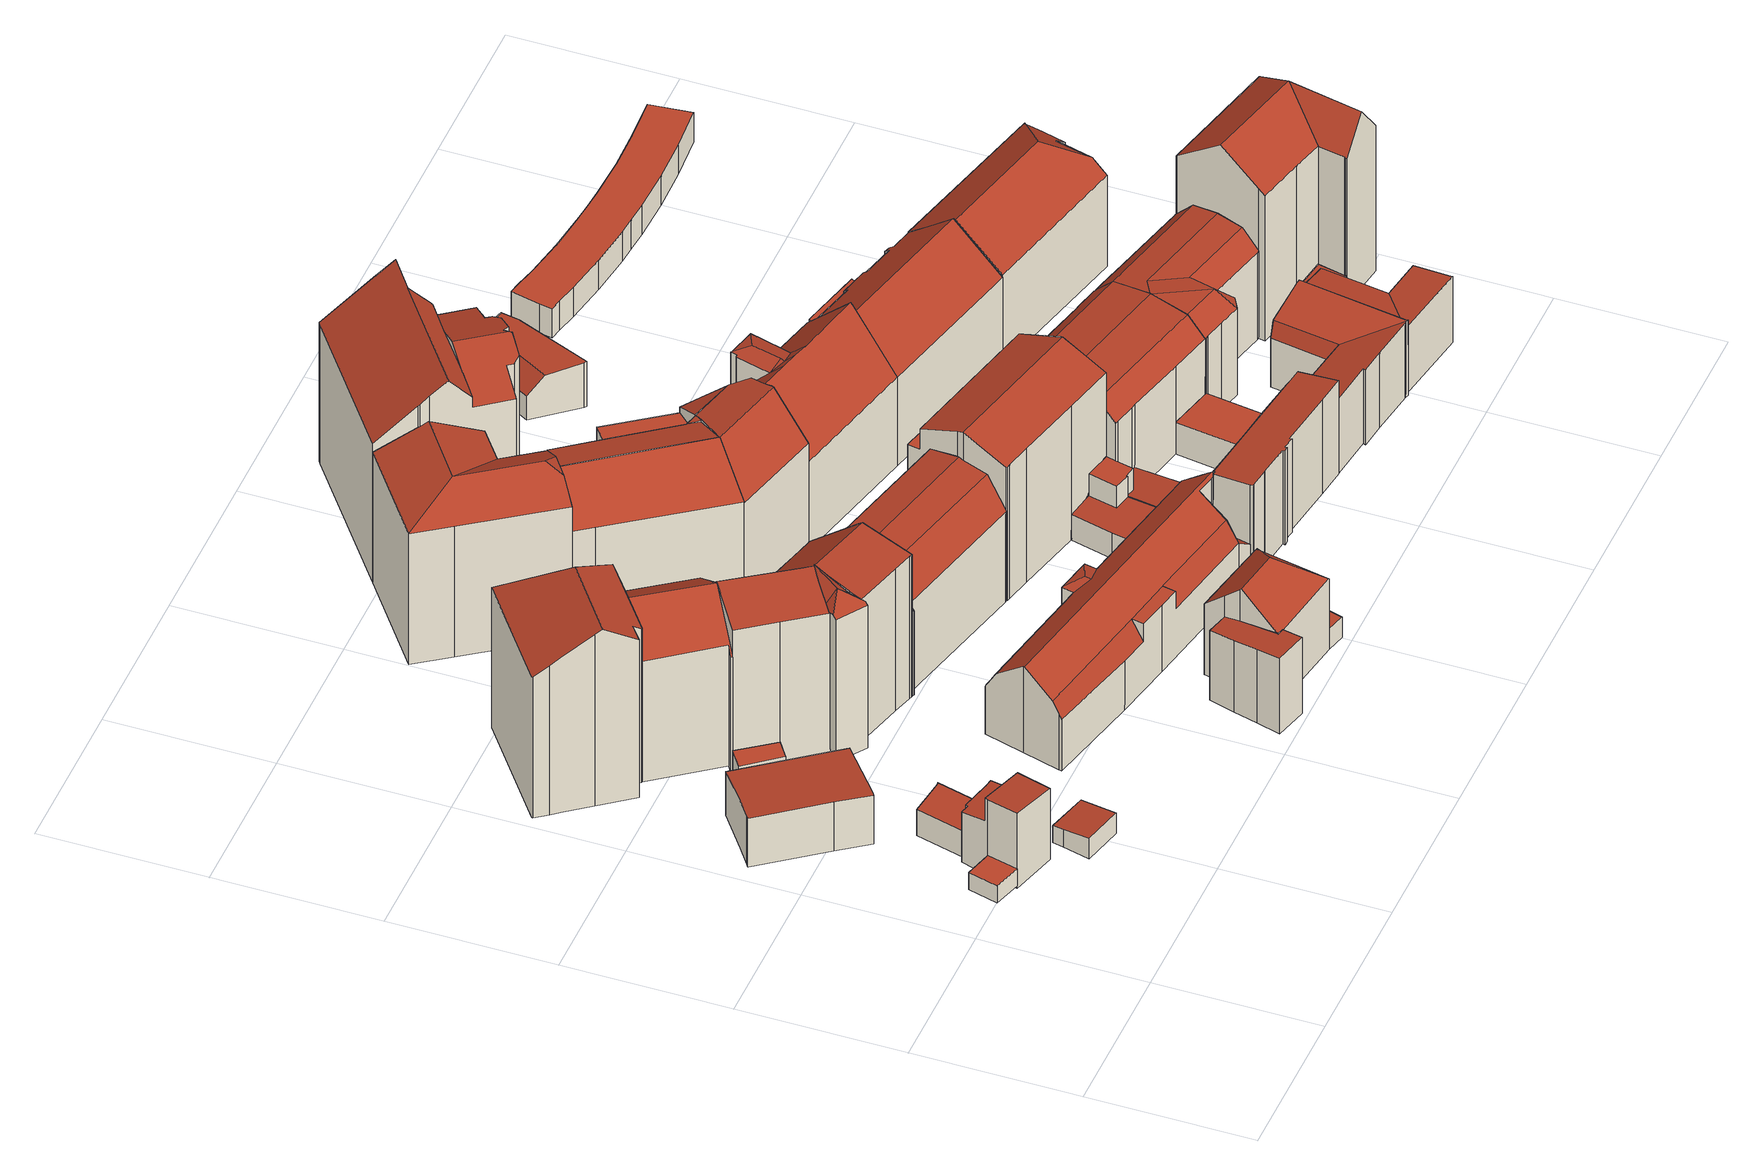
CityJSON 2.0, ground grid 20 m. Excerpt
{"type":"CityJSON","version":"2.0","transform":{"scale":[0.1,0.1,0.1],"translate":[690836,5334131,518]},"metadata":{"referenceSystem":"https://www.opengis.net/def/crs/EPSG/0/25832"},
"CityObjects":{
"building1":{"type":"Building","attributes":{"Gemeindeschluessel":"09162000","HoeheDach":"523.207","HoeheGrund":"520.809","Methode":"1000","NiedrigsteTraufeDesGebaeudes":"523.207","Geometrietyp2DReferenz":"3000","function":"31001_9998","roofType":"1000","measuredHeight":2.4,"storeysAboveGround":1},"geometry":[{"type":"MultiSurface","lod":"2","boundaries":[[[0,1,2,3]],[[4,3,2,5]],[[4,5,6,7]],[[5,2,1,6]],[[6,1,0,7]],[[7,0,3,4]]],"semantics":{"surfaces":[{"type":"RoofSurface"},{"type":"WallSurface"},{"type":"GroundSurface"}],"values":[0,1,2,1,1,1]}}]},
"building2":{"type":"Building","attributes":{"Gemeindeschluessel":"09162000","HoeheDach":"530.966","HoeheGrund":"520.428","Methode":"2000","NiedrigsteTraufeDesGebaeudes":"527.464","Geometrietyp2DReferenz":"3000","function":"31001_9998","roofType":"1000","measuredHeight":10.54,"storeysAboveGround":2},"geometry":[{"type":"MultiSurface","lod":"2","boundaries":[[[8,9,10,11]],[[12,13,14,15,16,17]],[[18,19,20,21]],[[22,23,24,25]],[[17,16,9,8]],[[26,27,23,22]],[[16,15,28,10,9]],[[14,13,20,19,24,23,27,29]],[[21,20,13,12]],[[25,24,19,18]],[[11,10,28,29,27,26]],[[11,26,22,25,18,21,12,17,8]],[[29,28,15,14]]],"semantics":{"surfaces":[{"type":"WallSurface"},{"type":"RoofSurface"},{"type":"GroundSurface"}],"values":[0,0,0,0,0,0,1,1,0,0,0,2,0]}}]},
"building3":{"type":"Building","attributes":{"Gemeindeschluessel":"09162000","HoeheDach":"527.055","HoeheGrund":"520.220","Methode":"1000","NiedrigsteTraufeDesGebaeudes":"526.260","Geometrietyp2DReferenz":"3000","function":"31001_1000","roofType":"1000","measuredHeight":6.83,"storeysAboveGround":1},"geometry":[{"type":"MultiSurface","lod":"2","boundaries":[[[30,31,32,33,34,35]],[[36,37,38,31,30,35,39,40,41,42,43]],[[37,44,45,38]],[[46,47,43,42,41,48]],[[38,45,32,31]],[[33,32,45,44,49,47,46,48,50,51,34]],[[35,34,51,39]],[[37,36,43,47,49,44]],[[51,50,48,41,40,39]]],"semantics":{"surfaces":[{"type":"WallSurface"},{"type":"GroundSurface"},{"type":"RoofSurface"}],"values":[0,1,0,0,0,2,0,0,0]}}]},
"building4":{"type":"Building","attributes":{"Gemeindeschluessel":"09162000","HoeheDach":"524.775","HoeheGrund":"519.960","Methode":"1000","NiedrigsteTraufeDesGebaeudes":"523.710","Geometrietyp2DReferenz":"3000","function":"31001_2000","roofType":"2100","measuredHeight":4.82},"geometry":[{"type":"MultiSurface","lod":"2","boundaries":[[[52,53,54,55,56]],[[54,57,58,55]],[[52,59,60,53]],[[56,61,59,52]],[[53,60,57,54]],[[55,58,61,56]],[[61,58,57,60,59]]],"semantics":{"surfaces":[{"type":"GroundSurface"},{"type":"WallSurface"},{"type":"RoofSurface"}],"values":[0,1,1,1,1,1,2]}}]},
"building5":{"type":"Building","attributes":{"Gemeindeschluessel":"09162000","HoeheDach":"523.402","HoeheGrund":"520.490","Methode":"1000","NiedrigsteTraufeDesGebaeudes":"522.878","Geometrietyp2DReferenz":"3000","function":"31001_9998","roofType":"1000","measuredHeight":2.91},"geometry":[{"type":"MultiSurface","lod":"2","boundaries":[[[62,63,64,65]],[[66,62,65,67,68]],[[68,69,70,66]],[[67,71,69,68]],[[66,70,63,62]],[[69,71,64,63,70]],[[65,64,71,67]]],"semantics":{"surfaces":[{"type":"WallSurface"},{"type":"GroundSurface"},{"type":"RoofSurface"}],"values":[0,1,0,0,0,2,0]}}]},
"building6":{"type":"Building","attributes":{"Gemeindeschluessel":"09162000","HoeheDach":"522.680","HoeheGrund":"519.810","Methode":"2000","NiedrigsteTraufeDesGebaeudes":"522.680","Geometrietyp2DReferenz":"3000","function":"31001_2000","roofType":"1000","measuredHeight":2.87},"geometry":[{"type":"MultiSurface","lod":"2","boundaries":[[[72,73,74,75]],[[76,77,78,79]],[[79,72,75,80,81,82,76]],[[83,77,76,82,81,84]],[[79,78,73,72]],[[73,78,77,83,84,85,74]],[[74,85,84,81,80,75]]],"semantics":{"surfaces":[{"type":"WallSurface"},{"type":"GroundSurface"},{"type":"RoofSurface"}],"values":[0,0,1,0,0,2,0]}}]},
"building7":{"type":"Building","attributes":{"Gemeindeschluessel":"09162000","HoeheDach":"544.320","HoeheGrund":"519.640","Methode":"2000","NiedrigsteTraufeDesGebaeudes":"539.391","Geometrietyp2DReferenz":"3000","function":"31001_1000","roofType":"3200","measuredHeight":24.68,"storeysAboveGround":4},"geometry":[{"type":"MultiSurface","lod":"2","boundaries":[[[86,87,88,89,90,91]],[[92,93,94,95,96,97]],[[98,99,100,101,102,103]],[[92,97,104,105]],[[94,106,107,108,109,95]],[[107,106,94,93,92,105,110,111,112,99,98,103,91,90,89,113]],[[103,102,86,91]],[[112,111,114,115,100,99]],[[105,104,116,110]],[[117,109,108,118,88]],[[102,101,100,115,117,88,87,86]],[[118,113,89,88]],[[110,116,114,111]],[[114,116,104,97,96,95,109,117,115]],[[113,118,108,107]]],"semantics":{"surfaces":[{"type":"WallSurface"},{"type":"GroundSurface"},{"type":"RoofSurface"}],"values":[0,0,0,0,0,1,0,0,0,2,2,0,0,2,0]}}]},
"building8":{"type":"Building","attributes":{"Gemeindeschluessel":"09162000","HoeheDach":"540.793","HoeheGrund":"519.588","Methode":"1000","NiedrigsteTraufeDesGebaeudes":"535.877","Geometrietyp2DReferenz":"3000","function":"31001_1000","roofType":"3100","measuredHeight":21.2,"storeysAboveGround":4},"geometry":[{"type":"MultiSurface","lod":"2","boundaries":[[[119,120,121,122,123,92,124,93,94,107,125,126]],[[127,128,129,130,94,93,124,92]],[[131,132,133,134,128,127]],[[126,135,136,119]],[[122,132,131,123]],[[137,135,126,125,107,138]],[[94,130,138,107]],[[123,131,127,92]],[[121,120,119,136,134,133]],[[134,136,135,137,138,130,129,128]],[[121,133,132,122]]],"semantics":{"surfaces":[{"type":"GroundSurface"},{"type":"WallSurface"},{"type":"RoofSurface"}],"values":[0,1,2,1,1,1,1,1,1,2,1]}}]},
"building9":{"type":"Building","attributes":{"Gemeindeschluessel":"09162000","HoeheDach":"541.000","HoeheGrund":"519.582","Methode":"2000","NiedrigsteTraufeDesGebaeudes":"534.570","Geometrietyp2DReferenz":"3000","function":"31001_1000","roofType":"3100","measuredHeight":21.42,"storeysAboveGround":4},"geometry":[{"type":"MultiSurface","lod":"2","boundaries":[[[139,140,141,142]],[[143,142,144,145]],[[146,147,148,149,150,151]],[[119,136,152,126]],[[153,154,155,156,157]],[[148,158,152,136,149]],[[145,159,146,160,161]],[[144,162,163]],[[164,165,166,167]],[[168,143,145,161,169]],[[144,163,170,145]],[[171,172,173,174]],[[147,170,148]],[[126,152,158,175]],[[174,173,141,140]],[[176,158,148,156,155,166,165]],[[177,168,169,178]],[[153,157,172,171]],[[141,173,172,157,156,148,163,162,142]],[[179,178,169,161,160]],[[149,136,119,121,150]],[[155,154,167,166]],[[142,162,144]],[[180,176,165,164]],[[146,159,147]],[[177,139,142,143,168]],[[181,179,160,146,151]],[[145,170,147,159]],[[176,180,175,158]],[[148,170,163]],[[154,153,171,174,140,139,177,178,179,181,121,119,126,175,180,164,167]],[[150,121,181,151]]],"semantics":{"surfaces":[{"type":"WallSurface"},{"type":"RoofSurface"},{"type":"GroundSurface"}],"values":[0,1,1,0,0,1,1,0,0,1,1,0,0,0,0,1,0,0,1,0,0,0,0,0,0,0,0,1,0,0,2,0]}}]},
"building10":{"type":"Building","attributes":{"Gemeindeschluessel":"09162000","HoeheDach":"529.625","HoeheGrund":"518.900","Methode":"1000","NiedrigsteTraufeDesGebaeudes":"528.688","Geometrietyp2DReferenz":"3000","function":"31001_1000","roofType":"1000","measuredHeight":10.72,"storeysAboveGround":3},"geometry":[{"type":"MultiSurface","lod":"2","boundaries":[[[182,183,184,185,186,187]],[[188,189,183,182,187,190,191,192,193,194,195]],[[184,183,189,196]],[[197,192,191,198]],[[199,193,192,197]],[[200,195,194,201]],[[198,191,190,202]],[[201,194,193,199]],[[202,190,187,186]],[[203,196,189,188,195,200]],[[202,186,185,184,196,203,200,201,199,197,198]]],"semantics":{"surfaces":[{"type":"WallSurface"},{"type":"RoofSurface"},{"type":"GroundSurface"}],"values":[0,1,0,0,0,0,0,0,0,0,2]}}]},
"building11":{"type":"Building","attributes":{"Gemeindeschluessel":"09162000","HoeheDach":"531.800","HoeheGrund":"519.621","Methode":"2000","NiedrigsteTraufeDesGebaeudes":"526.284","Geometrietyp2DReferenz":"3000","function":"31001_1000","roofType":"3100","measuredHeight":12.18,"storeysAboveGround":3},"geometry":[{"type":"MultiSurface","lod":"2","boundaries":[[[204,205,206]],[[207,208,209]],[[210,211,212]],[[213,214,215,216]],[[217,218,219,215,214,220]],[[221,222,223,224]],[[225,226,227,228,229]],[[230,221,224,226,225,231,232,233,234,235,213,216,236,237,238]],[[237,239,240,238]],[[236,219,218,241,212,211,205,204,239,237]],[[230,238,240,242,243]],[[242,240,239,204,206]],[[244,245,246,209,247,228,227,223,222]],[[231,225,229,248,249,250]],[[216,215,219,236]],[[233,251,252,234]],[[247,249,248]],[[253,207,209,246,252,251]],[[224,223,227,226]],[[254,210,212,241,217]],[[213,235,255,220,214]],[[229,228,247,248]],[[232,231,250,208,207,253]],[[244,243,242,206,254,217,220,255,245]],[[232,253,251,233]],[[209,208,250,249,247]],[[235,234,252,246,245,255]],[[217,241,218]],[[221,230,243,244,222]],[[254,206,205,211,210]]],"semantics":{"surfaces":[{"type":"WallSurface"},{"type":"RoofSurface"},{"type":"GroundSurface"}],"values":[0,0,1,0,1,0,0,2,0,0,0,1,1,0,0,0,0,1,0,1,0,1,0,1,0,1,0,0,0,1]}}]},
"building12":{"type":"Building","attributes":{"Gemeindeschluessel":"09162000","HoeheDach":"533.600","HoeheGrund":"519.313","Methode":"2000","NiedrigsteTraufeDesGebaeudes":"529.165","Geometrietyp2DReferenz":"3000","function":"31001_1000","roofType":"3200","measuredHeight":14.29,"storeysAboveGround":3},"geometry":[{"type":"MultiSurface","lod":"2","boundaries":[[[256,257,258,259]],[[260,261,262,257,256]],[[263,264,265,266,267,268]],[[256,259,268,267,260]],[[268,259,258,269,263]],[[270,265,264,271]],[[262,261,272,273]],[[261,260,267,266,272]],[[257,262,273,270,271,269,258]],[[263,269,271,264]],[[270,273,272,266,265]]],"semantics":{"surfaces":[{"type":"WallSurface"},{"type":"RoofSurface"},{"type":"GroundSurface"}],"values":[0,0,1,1,0,0,0,1,2,0,0]}}]},
"building13":{"type":"Building","attributes":{"Gemeindeschluessel":"09162000","HoeheDach":"541.298","HoeheGrund":"519.955","Methode":"2000","NiedrigsteTraufeDesGebaeudes":"524.170","Geometrietyp2DReferenz":"3000","function":"31001_9998","roofType":"3100","measuredHeight":21.34,"storeysAboveGround":6},"geometry":[{"type":"MultiSurface","lod":"2","boundaries":[[[274,275,276,277,278,279]],[[280,281,282,283,284,285]],[[282,286,287,288,283]],[[289,290,277,276]],[[274,291,292,293,275]],[[290,289,294,295,296,285,284,297,298]],[[286,293,292,287]],[[282,281,293,286]],[[277,290,298,278]],[[281,280,299,275,293]],[[295,300,301,296]],[[294,302,300,295]],[[302,294,289,276]],[[284,283,288,297]],[[291,274,279]],[[285,296,301,299,280]],[[297,288,287,292,291,279,278,298]],[[302,276,275,299,301,300]]],"semantics":{"surfaces":[{"type":"RoofSurface"},{"type":"WallSurface"},{"type":"GroundSurface"}],"values":[0,1,0,1,0,2,1,1,1,0,1,1,1,1,0,1,1,0]}}]},
"building14":{"type":"Building","attributes":{"Gemeindeschluessel":"09162000","HoeheDach":"536.913","HoeheGrund":"519.619","Methode":"2000","NiedrigsteTraufeDesGebaeudes":"531.242","Geometrietyp2DReferenz":"3000","function":"31001_1000","roofType":"3100","measuredHeight":17.29,"storeysAboveGround":3},"geometry":[{"type":"MultiSurface","lod":"2","boundaries":[[[303,304,305,306]],[[307,308,309,310,311]],[[306,305,312,313]],[[314,307,311,315,316,317]],[[318,319,320,312,305,304,321,322]],[[323,324,325,326]],[[308,327,328,329,303,306,313,153,154,167,330,323,326,331,332,333,309]],[[154,153,320,319,317,316]],[[324,334,335,315,311,310,336,337,338,325]],[[331,338,337,332]],[[332,337,336,333]],[[304,303,329,321]],[[326,325,338,331]],[[335,167,154,316,315]],[[328,322,321,329]],[[333,336,310,309]],[[318,339,314,317,319]],[[328,327,339,318,322]],[[324,323,330,334]],[[327,308,307,314,339]],[[167,335,334,330]],[[313,312,320,153]]],"semantics":{"surfaces":[{"type":"WallSurface"},{"type":"RoofSurface"},{"type":"GroundSurface"}],"values":[0,0,0,1,1,0,2,0,1,0,0,0,0,0,0,0,1,0,0,0,0,0]}}]},
"building15":{"type":"Building","attributes":{"Gemeindeschluessel":"09162000","HoeheDach":"522.700","HoeheGrund":"519.313","Methode":"2000","NiedrigsteTraufeDesGebaeudes":"522.195","Geometrietyp2DReferenz":"3000","function":"31001_2000","roofType":"3100","measuredHeight":3.39},"geometry":[{"type":"MultiSurface","lod":"2","boundaries":[[[340,341,342,257]],[[343,341,340,344,345]],[[341,343,346,342]],[[345,347,346,343]],[[345,344,258,347]],[[340,257,258,344]],[[258,257,342,346,347]]],"semantics":{"surfaces":[{"type":"WallSurface"},{"type":"RoofSurface"},{"type":"GroundSurface"}],"values":[0,0,1,1,0,2,0]}}]},
"building16":{"type":"Building","attributes":{"Gemeindeschluessel":"09162000","HoeheDach":"539.580","HoeheGrund":"519.700","Methode":"2000","NiedrigsteTraufeDesGebaeudes":"524.316","Geometrietyp2DReferenz":"3000","function":"31001_9998","roofType":"2100","measuredHeight":19.88,"storeysAboveGround":5},"geometry":[{"type":"MultiSurface","lod":"2","boundaries":[[[348,349,350,351]],[[352,353,354,355]],[[356,357,358,359]],[[360,361,359,358,362]],[[363,364,365,366,367,368,369,370,356]],[[371,357,356,372,373,374]],[[375,376,377,360,362,378,352,355,379,380,381,382,383,384,385,386,387]],[[387,366,365,375]],[[388,385,384,383,389,390,391]],[[348,392,393,349]],[[394,368,395,391,390]],[[353,396,358,357,371,374,354]],[[397,398,399,392,348,351,400]],[[401,369,368,398]],[[389,383,382,381,350,349,393]],[[378,362,358,396,353,352]],[[361,360,377,376,364,363]],[[370,369,401,402,356]],[[399,398,368,394]],[[399,394,390,389,393,392]],[[367,366,387,386,385,388]],[[361,363,356,359]],[[375,365,364,376]],[[354,374,373,400,351,350,381,380,379,355]],[[372,356,402,398,397,400,373]],[[402,401,398]],[[367,388,391,395]],[[367,395,368]]],"semantics":{"surfaces":[{"type":"RoofSurface"},{"type":"WallSurface"},{"type":"GroundSurface"}],"values":[0,1,1,1,0,1,2,1,1,1,1,0,1,0,1,1,1,1,1,0,1,0,1,1,0,1,0,1]}}]},
"building17":{"type":"Building","attributes":{"Gemeindeschluessel":"09162000","HoeheDach":"546.410","HoeheGrund":"520.008","Methode":"2000","NiedrigsteTraufeDesGebaeudes":"539.481","Geometrietyp2DReferenz":"3000","function":"31001_9998","roofType":"3100","measuredHeight":26.4,"storeysAboveGround":6},"geometry":[{"type":"MultiSurface","lod":"2","boundaries":[[[403,404,405,406,407,408]],[[409,410,411,412]],[[413,414,408,407,415,416,417,418]],[[419,420,421,422]],[[413,418,423]],[[424,425,426,427,428,429]],[[422,421,430,431]],[[285,432,433,296]],[[294,434,435,436]],[[437,415,407,406]],[[295,438,434,294]],[[428,427,415,437]],[[439,411,410,440,441,442,423,418,443]],[[444,440,410,409]],[[438,433,432,416,415,427,426,445,435,434]],[[406,405,429,428,437]],[[446,445,426,425]],[[418,417,443]],[[447,441,440,444]],[[285,284,439,443,417,416,432]],[[447,431,430,442,441]],[[448,449,450,451]],[[452,414,413]],[[453,403,408,414,452,454]],[[424,429,405,404]],[[451,450,420,419]],[[412,411,439,284]],[[296,433,438,295]],[[442,430,421,420,450,449,454,452,413,423]],[[436,435,445,446]],[[453,454,449,448]],[[403,453,448,451,419,422,431,447,444,409,412,284,285,296,295,294,436,446,425,424,404]]],"semantics":{"surfaces":[{"type":"WallSurface"},{"type":"RoofSurface"},{"type":"GroundSurface"}],"values":[0,0,1,0,0,0,0,0,0,0,0,0,1,0,1,1,0,0,0,0,0,0,0,0,0,0,0,0,1,0,0,2]}}]},
"building18":{"type":"Building","attributes":{"Gemeindeschluessel":"09162000","HoeheDach":"522.857","HoeheGrund":"519.860","Methode":"2000","NiedrigsteTraufeDesGebaeudes":"521.976","Geometrietyp2DReferenz":"3000","function":"51009_1610","roofType":"2100","measuredHeight":3},"geometry":[{"type":"MultiSurface","lod":"2","boundaries":[[[455,456,457,458]],[[459,460,456,455]],[[461,462,460,459]],[[461,458,457,462]],[[461,459,455,458]],[[460,462,457,456]]],"semantics":{"surfaces":[{"type":"WallSurface"},{"type":"RoofSurface"},{"type":"GroundSurface"}],"values":[0,1,0,2,0,0]}}]},
"building19":{"type":"Building","attributes":{"Gemeindeschluessel":"09162000","HoeheDach":"526.610","HoeheGrund":"519.575","Methode":"2000","NiedrigsteTraufeDesGebaeudes":"523.224","Geometrietyp2DReferenz":"3000","function":"31001_2000","roofType":"1000","measuredHeight":7.04},"geometry":[{"type":"MultiSurface","lod":"2","boundaries":[[[237,238,463,464]],[[465,466,467,468]],[[469,470,471,472,473,474]],[[468,467,473,472]],[[238,475,476,466,465,463]],[[238,237,477,470,469,478,479,475]],[[470,477,480,471]],[[463,465,468,472,471,480,464]],[[479,481,476,475]],[[466,476,481,482,474,473,467]],[[477,237,464,480]],[[469,474,482,478]],[[478,482,481,479]]],"semantics":{"surfaces":[{"type":"WallSurface"},{"type":"GroundSurface"},{"type":"RoofSurface"}],"values":[0,0,0,0,0,1,0,2,0,2,0,0,0]}}]},
"building20":{"type":"Building","attributes":{"Gemeindeschluessel":"09162000","HoeheDach":"540.741","HoeheGrund":"519.575","Methode":"2000","NiedrigsteTraufeDesGebaeudes":"535.480","Geometrietyp2DReferenz":"3000","function":"31001_1000","roofType":"3400","measuredHeight":21.17,"storeysAboveGround":5},"geometry":[{"type":"MultiSurface","lod":"2","boundaries":[[[483,484,485,486]],[[483,486,469,470,487,488,489,328,327,308,309,490,491,492]],[[493,494,495,496,497,498]],[[491,495,494,492]],[[487,499,500,488]],[[488,500,501,489]],[[309,308,502,503,498,497]],[[309,497,496,490]],[[489,501,504,328]],[[501,500,499,505,506,507,508,504]],[[308,327,508,502]],[[507,485,484,509,503,502,508]],[[469,486,485,507,506]],[[483,492,494,493,509,484]],[[490,496,495,491]],[[470,505,499,487]],[[498,503,509,493]],[[469,506,505,470]],[[328,504,508,327]]],"semantics":{"surfaces":[{"type":"WallSurface"},{"type":"GroundSurface"},{"type":"RoofSurface"}],"values":[0,1,2,0,0,0,0,0,0,2,0,2,0,0,0,0,0,0,0]}}]},
"building21":{"type":"Building","attributes":{"Gemeindeschluessel":"09162000","HoeheDach":"523.940","HoeheGrund":"519.621","Methode":"2000","NiedrigsteTraufeDesGebaeudes":"523.137","Geometrietyp2DReferenz":"3000","function":"51009_1610","roofType":"1000","measuredHeight":4.32},"geometry":[{"type":"MultiSurface","lod":"2","boundaries":[[[479,510,511,478]],[[511,510,512,513,514,515,516,517,518]],[[238,513,512,475]],[[230,238,475,479,478,519,520,521,522]],[[522,515,514,230]],[[521,516,515,522]],[[230,514,513,238]],[[520,517,516,521]],[[475,512,510,479]],[[519,518,517,520]],[[511,518,519,478]]],"semantics":{"surfaces":[{"type":"WallSurface"},{"type":"RoofSurface"},{"type":"GroundSurface"}],"values":[0,1,0,2,0,0,0,0,0,0,0]}}]},
"building22":{"type":"Building","attributes":{"Gemeindeschluessel":"09162000","HoeheDach":"532.892","HoeheGrund":"519.603","Methode":"2000","NiedrigsteTraufeDesGebaeudes":"524.414","Geometrietyp2DReferenz":"3000","function":"31001_1000","roofType":"1000","measuredHeight":13.29,"storeysAboveGround":4},"geometry":[{"type":"MultiSurface","lod":"2","boundaries":[[[523,524,525,526,527,528,529,530,531,532,533,534,535,225,226,224,221,230,522,536,537,538,539]],[[540,224,226,541]],[[523,539,542,543,544]],[[524,545,546,525]],[[534,547,548,549,535]],[[523,544,545,524]],[[536,550,551,537]],[[221,224,540,552,553,554]],[[528,555,556,529]],[[522,557,550,536]],[[527,558,555,528]],[[559,560,561,562,556,555,558,563,546,545,544,543,564,554,553,548,547]],[[230,221,554,564,565]],[[543,542,566,551,550,557,565,564]],[[541,226,225,229]],[[530,562,561,531]],[[529,556,562,530]],[[537,551,566,538]],[[549,548,553,552]],[[533,559,547,534]],[[541,229,549,552,540]],[[230,565,557,522]],[[538,566,542,539]],[[526,563,558,527]],[[531,561,560,532]],[[535,549,229,225]],[[525,546,563,526]],[[532,560,559,533]]],"semantics":{"surfaces":[{"type":"GroundSurface"},{"type":"WallSurface"},{"type":"RoofSurface"}],"values":[0,1,1,1,1,1,1,1,1,1,1,2,1,2,1,1,1,1,1,1,2,1,1,1,1,1,1,1]}}]},
"building23":{"type":"Building","attributes":{"Gemeindeschluessel":"09162000","HoeheDach":"538.730","HoeheGrund":"519.643","Methode":"2000","NiedrigsteTraufeDesGebaeudes":"531.790","Geometrietyp2DReferenz":"3000","function":"31001_1000","roofType":"2100","measuredHeight":19.09,"storeysAboveGround":3},"geometry":[{"type":"MultiSurface","lod":"2","boundaries":[[[567,568,569,570,571,572]],[[573,574,575,576]],[[577,578,572,571,579,580]],[[571,570,579]],[[581,582,583,584,585,586]],[[579,570,569,587,582,581,588]],[[589,590,591,592]],[[567,572,578,593]],[[594,593,578,577,595]],[[596,597,590,589]],[[598,595,577,580,599,600,601,591,590,597]],[[600,586,602,575,574,603,604,601]],[[605,576,575,602,585,584]],[[580,579,588,599]],[[606,598,597,596]],[[594,606,596,589,592,607,608,573,576,605,609,610,568,567,593]],[[609,605,584,583,611]],[[568,610,587,569]],[[582,587,611,583]],[[594,595,598,606]],[[607,592,591,601,604]],[[607,604,603,608]],[[588,581,586]],[[609,611,587,610]],[[586,585,602]],[[608,603,574,573]],[[599,588,586,600]]],"semantics":{"surfaces":[{"type":"WallSurface"},{"type":"RoofSurface"},{"type":"GroundSurface"}],"values":[0,0,1,0,1,1,0,0,0,0,1,1,0,1,0,2,0,0,1,0,0,0,1,0,0,0,1]}}]},
"building24":{"type":"Building","attributes":{"Gemeindeschluessel":"09162000","HoeheDach":"524.010","HoeheGrund":"519.514","Methode":"2000","NiedrigsteTraufeDesGebaeudes":"524.010","Geometrietyp2DReferenz":"3000","function":"31001_2000","roofType":"1000","measuredHeight":4.5,"storeysAboveGround":1},"geometry":[{"type":"MultiSurface","lod":"2","boundaries":[[[612,613,614,615,616,617]],[[618,613,612,619]],[[620,617,616,621]],[[622,614,613,618]],[[621,616,615,623]],[[619,612,617,620]],[[620,621,623,622,618,619]],[[623,615,614,622]]],"semantics":{"surfaces":[{"type":"RoofSurface"},{"type":"WallSurface"},{"type":"GroundSurface"}],"values":[0,1,1,1,1,1,2,1]}}]},
"building25":{"type":"Building","attributes":{"Gemeindeschluessel":"09162000","HoeheDach":"534.669","HoeheGrund":"519.514","Methode":"2000","NiedrigsteTraufeDesGebaeudes":"531.770","Geometrietyp2DReferenz":"3000","function":"31001_1000","roofType":"3400","measuredHeight":15.15,"storeysAboveGround":4},"geometry":[{"type":"MultiSurface","lod":"2","boundaries":[[[624,625,626,627,628]],[[629,630,631,632,628,627]],[[633,634,635,636]],[[637,638,634,633]],[[639,623,621,640,641,642,643,644,630,629,645,646,647,648,649,650,637,633,636]],[[645,651,652,646]],[[625,635,634,638,653,654,655,656,652,651,626]],[[639,636,635,625,624,657]],[[648,655,654,649]],[[644,658,631,630]],[[641,659,660,642]],[[661,659,641,640,621]],[[623,639,657,662,663]],[[623,663,661,621]],[[646,652,656,647]],[[662,657,624,628,632]],[[642,660,664,643]],[[650,653,638,637]],[[643,664,658,644]],[[645,629,627,626,651]],[[661,663,662,632,631,658,664,660,659]],[[647,656,655,648]],[[649,654,653,650]]],"semantics":{"surfaces":[{"type":"RoofSurface"},{"type":"WallSurface"},{"type":"GroundSurface"}],"values":[0,1,1,1,2,1,0,1,1,1,1,1,1,1,1,0,1,1,1,1,0,1,1]}}]},
"building26":{"type":"Building","attributes":{"Gemeindeschluessel":"09162000","HoeheDach":"526.321","HoeheGrund":"520.030","Methode":"2000","NiedrigsteTraufeDesGebaeudes":"523.229","Geometrietyp2DReferenz":"3000","function":"31001_2000","roofType":"1000","measuredHeight":6.29,"storeysAboveGround":1},"geometry":[{"type":"MultiSurface","lod":"2","boundaries":[[[665,666,667,668,669]],[[670,671,672,673]],[[673,672,674,675]],[[674,672,671,668,667,676]],[[675,674,676,677,678]],[[678,677,666,665]],[[665,669,670,673,675,678]],[[669,668,671,670]],[[676,667,666,677]]],"semantics":{"surfaces":[{"type":"WallSurface"},{"type":"RoofSurface"},{"type":"GroundSurface"}],"values":[0,0,0,1,0,0,2,0,1]}}]},
"building27":{"type":"Building","attributes":{"Gemeindeschluessel":"09162000","HoeheDach":"530.266","HoeheGrund":"519.704","Methode":"2000","NiedrigsteTraufeDesGebaeudes":"525.484","Geometrietyp2DReferenz":"3000","function":"31001_1000","roofType":"2100","measuredHeight":10.56,"storeysAboveGround":3},"geometry":[{"type":"MultiSurface","lod":"2","boundaries":[[[679,680,681,682,683]],[[684,685,686,687,688,689,690,683,682]],[[691,692,693,694]],[[695,696,697,698]],[[699,700,681,680]],[[692,691,696,695]],[[701,702,703,704]],[[705,688,687,706]],[[686,707,706,687]],[[698,697,700,699]],[[708,709,710,711,712]],[[713,689,688,705]],[[714,715,704,703]],[[716,690,689,713]],[[684,711,710,701,704,715,717]],[[714,718,719,717,715]],[[684,717,719,685]],[[708,712,694,693]],[[679,683,690,716]],[[719,718,707,686,685]],[[684,682,681,700,697,696,691,694,712,711]],[[702,709,708,693,692,695,698,699,680,679,716,713,705,706,707,718,714,703]],[[702,701,710,709]]],"semantics":{"surfaces":[{"type":"WallSurface"},{"type":"RoofSurface"},{"type":"GroundSurface"}],"values":[0,1,0,0,0,0,0,0,0,0,0,0,0,0,1,0,1,0,0,0,1,2,0]}}]},
"building28":{"type":"Building","attributes":{"Gemeindeschluessel":"09162000","HoeheDach":"537.186","HoeheGrund":"519.560","Methode":"1000","NiedrigsteTraufeDesGebaeudes":"531.938","Geometrietyp2DReferenz":"3000","function":"31001_9998","roofType":"3100","measuredHeight":17.63,"storeysAboveGround":3},"geometry":[{"type":"MultiSurface","lod":"2","boundaries":[[[720,721,722,723]],[[724,725,726,727]],[[728,729,730,726,725,722,721,731,732,733,734,735,736,737,738]],[[739,729,740,741]],[[723,722,725,724]],[[742,741,740,743,744,606]],[[743,740,729,728,738,744]],[[594,737,736,593]],[[745,733,732,746]],[[593,736,735,747]],[[744,738,737,594,606]],[[746,732,731,748]],[[749,739,741,742,606,594,593,747,750,745,746,748,720,723,724,727]],[[747,735,734,750]],[[739,749,727,726,730,729]],[[748,731,721,720]],[[750,734,733,745]]],"semantics":{"surfaces":[{"type":"WallSurface"},{"type":"RoofSurface"},{"type":"GroundSurface"}],"values":[0,0,1,0,0,0,1,0,0,0,0,0,2,0,0,0,0]}}]},
"building29":{"type":"Building","attributes":{"Gemeindeschluessel":"09162000","HoeheDach":"534.662","HoeheGrund":"519.589","Methode":"2000","NiedrigsteTraufeDesGebaeudes":"531.770","Geometrietyp2DReferenz":"3000","function":"31001_1000","roofType":"3400","measuredHeight":15.07,"storeysAboveGround":4},"geometry":[{"type":"MultiSurface","lod":"2","boundaries":[[[751,752,753]],[[754,755,756,757]],[[758,759,760,625,761]],[[762,763,764,765]],[[766,767,768,769]],[[770,771,752,772]],[[765,764,663,773]],[[769,768,774,775]],[[776,777,763,762]],[[760,774,768,767,778,779,780,756,755,781,635,625]],[[782,781,755,754]],[[783,773,663,662,657]],[[764,763,777,751,753,662,663]],[[784,785,786,787,788]],[[770,772,789,776,762,765,773,783,790,782,754,757,791,792,793,766,769,775,794,795]],[[775,774,760,759,787,786,794]],[[793,778,767,766]],[[790,635,781,782]],[[783,657,761,625,635,790]],[[794,786,785,795]],[[788,787,759,758]],[[752,771,784,788,753]],[[770,795,785,784,771]],[[757,756,780,791]],[[789,751,777,776]],[[791,780,779,792]],[[789,772,752,751]],[[792,779,778,793]],[[753,657,662]],[[753,788,758,761,657]]],"semantics":{"surfaces":[{"type":"RoofSurface"},{"type":"WallSurface"},{"type":"GroundSurface"}],"values":[0,1,0,1,1,1,1,1,1,0,1,1,0,0,2,1,1,1,1,1,0,0,1,1,1,1,1,1,0,0]}}]},
"building30":{"type":"Building","attributes":{"Gemeindeschluessel":"09162000","HoeheDach":"528.882","HoeheGrund":"519.630","Methode":"1000","NiedrigsteTraufeDesGebaeudes":"528.404","Geometrietyp2DReferenz":"3000","function":"31001_1000","roofType":"1000","measuredHeight":9.25,"storeysAboveGround":3},"geometry":[{"type":"MultiSurface","lod":"2","boundaries":[[[796,797,798,799]],[[800,801,799,802,803,804]],[[805,806,807,808,809,798,797,810,811]],[[797,796,812,810]],[[810,812,813,811]],[[808,803,802,809]],[[806,800,804,807]],[[799,798,809,802]],[[800,806,805,801]],[[796,799,801,813,812]],[[801,805,811,813]],[[807,804,803,808]]],"semantics":{"surfaces":[{"type":"WallSurface"},{"type":"RoofSurface"},{"type":"GroundSurface"}],"values":[0,1,2,0,0,0,0,0,0,1,0,0]}}]},
"building31":{"type":"Building","attributes":{"Gemeindeschluessel":"09162000","HoeheDach":"522.340","HoeheGrund":"519.600","Methode":"1000","NiedrigsteTraufeDesGebaeudes":"521.058","Geometrietyp2DReferenz":"3000","function":"31001_2000","roofType":"2100","measuredHeight":2.74},"geometry":[{"type":"MultiSurface","lod":"2","boundaries":[[[814,815,816,817,818,819]],[[820,821,822,823]],[[824,825,816,815,814,826,827,828,822,821]],[[817,816,825,829]],[[830,826,814,819]],[[831,830,819,818,817,829,832,820,823,833]],[[832,824,821,820]],[[829,825,824,832]],[[823,822,828,833]],[[827,826,830,831,833,828]]],"semantics":{"surfaces":[{"type":"WallSurface"},{"type":"RoofSurface"},{"type":"GroundSurface"}],"values":[0,0,1,0,0,2,0,0,0,0]}}]},
"building32":{"type":"Building","attributes":{"Gemeindeschluessel":"09162000","HoeheDach":"523.425","HoeheGrund":"519.538","Methode":"2000","NiedrigsteTraufeDesGebaeudes":"522.729","Geometrietyp2DReferenz":"3000","function":"31001_2000","roofType":"2100","measuredHeight":3.89,"storeysAboveGround":1},"geometry":[{"type":"MultiSurface","lod":"2","boundaries":[[[834,835,836,837]],[[837,836,838,839]],[[840,841,835,834]],[[841,840,842,843]],[[839,842,840,834,837]],[[843,842,839,838]],[[843,838,836,835,841]]],"semantics":{"surfaces":[{"type":"WallSurface"},{"type":"GroundSurface"},{"type":"RoofSurface"}],"values":[0,0,0,0,1,0,2]}}]},
"building33":{"type":"Building","attributes":{"Gemeindeschluessel":"09162000","HoeheDach":"537.205","HoeheGrund":"519.570","Methode":"1000","NiedrigsteTraufeDesGebaeudes":"532.419","Geometrietyp2DReferenz":"3000","function":"31001_1000","roofType":"3200","measuredHeight":17.64,"storeysAboveGround":4},"geometry":[{"type":"MultiSurface","lod":"2","boundaries":[[[844,845,846,727,847]],[[848,849,850,739,851,741]],[[852,853,854,855,856,845,844,857]],[[858,852,857,849,848]],[[859,858,848,741]],[[860,855,854,861]],[[862,860,861,863,864,859,741,851,739,727,846]],[[857,844,847,850,849]],[[858,859,864,863,853,852]],[[739,850,847,727]],[[860,862,846,845,856,855]],[[861,854,853,863]]],"semantics":{"surfaces":[{"type":"WallSurface"},{"type":"RoofSurface"},{"type":"GroundSurface"}],"values":[0,0,1,1,0,0,2,1,0,0,0,0]}}]},
"building34":{"type":"Building","attributes":{"Gemeindeschluessel":"09162000","HoeheDach":"544.260","HoeheGrund":"519.535","Methode":"2000","NiedrigsteTraufeDesGebaeudes":"539.986","Geometrietyp2DReferenz":"3000","function":"31001_1000","roofType":"3100","measuredHeight":24.73,"storeysAboveGround":8},"geometry":[{"type":"MultiSurface","lod":"2","boundaries":[[[865,866,867,868]],[[869,870,871,872,873,874]],[[875,876,877,878]],[[879,880,834]],[[873,842,840,874]],[[881,867,866,882,869]],[[883,872,871,884]],[[842,873,872,883]],[[877,884,871,870,878]],[[869,882,875,878,870]],[[866,865,876,875,882]],[[885,886,887,837]],[[865,868,885,837,834,840,842,883,884,877,876]],[[885,868,867,881,886]],[[881,869,874,880,879,887,886]],[[837,887,879,834]],[[874,840,834,880]]],"semantics":{"surfaces":[{"type":"WallSurface"},{"type":"RoofSurface"},{"type":"GroundSurface"}],"values":[0,1,0,0,0,1,0,0,0,1,0,0,2,0,1,0,0]}}]},
"building35":{"type":"Building","attributes":{"Gemeindeschluessel":"09162000","HoeheDach":"524.120","HoeheGrund":"520.020","Methode":"1000","NiedrigsteTraufeDesGebaeudes":"524.120","Geometrietyp2DReferenz":"3000","function":"31001_9998","roofType":"1000","measuredHeight":4.1},"geometry":[{"type":"MultiSurface","lod":"2","boundaries":[[[888,889,890,891]],[[892,893,894,895]],[[896,897,898,899]],[[900,901,902,903,898,897,904,905,906,907,890,889,908,909,894,893,910,911,912,913,914]],[[915,903,902,916]],[[891,890,907,917]],[[918,900,914,919]],[[920,901,900,918]],[[919,914,913,921]],[[922,909,908,923]],[[916,902,901,920]],[[899,898,903,915]],[[921,913,912,924]],[[925,905,904,926]],[[927,911,910,928]],[[895,894,909,922]],[[926,904,897,896]],[[924,912,911,927]],[[929,906,905,925]],[[928,910,893,892]],[[917,907,906,929]],[[919,921,924,927,928,892,895,922,923,888,891,917,929,925,926,896,899,915,916,920,918]],[[923,908,889,888]]],"semantics":{"surfaces":[{"type":"WallSurface"},{"type":"RoofSurface"},{"type":"GroundSurface"}],"values":[0,0,0,1,0,0,0,0,0,0,0,0,0,0,0,0,0,0,0,0,0,2,0]}}]}
},
"vertices":[
[77,182,52],[86,219,52],[53,228,52],[43,192,52],[43,192,28],[53,228,28],[86,219,28],[77,182,28],
[77,182,24],[77,182,130],[86,219,130],[86,219,24],[155,242,24],[155,242,95],[146,208,98],[146,208,124],[134,166,124],[134,166,24],[145,244,24],[145,244,95],[147,244,95],[147,244,24],[107,250,24],[107,250,95],[108,253,95],[108,253,24],[96,253,24],[96,253,95],[88,223,130],[88,223,98],
[9,463,22],[66,388,22],[66,388,91],[9,463,91],[9,464,91],[9,464,22],[163,407,22],[96,354,22],[92,352,22],[13,467,22],[35,483,22],[80,517,22],[147,429,22],[164,407,22],[96,354,90],[92,352,91],[147,429,83],[164,407,83],[80,517,83],[163,407,83],[35,483,88],[13,467,90],
[108,254,20],[124,315,20],[159,305,20],[161,305,20],[145,244,20],[159,305,67],[161,305,68],[108,254,57],[124,315,57],[145,244,68],
[157,160,25],[157,160,50],[160,173,49],[160,173,25],[149,127,25],[210,160,25],[198,115,25],[198,115,54],[149,127,54],[210,160,49],
[165,481,18],[165,481,47],[132,522,47],[132,522,18],[185,495,18],[185,495,47],[168,483,47],[168,483,18],[153,537,18],[154,537,18],[169,517,18],[169,517,47],[154,537,47],[153,537,47],
[8,710,214],[8,711,214],[130,804,214],[130,804,16],[8,711,16],[8,710,16],[105,622,16],[153,659,16],[189,687,16],[189,687,232],[153,659,232],[105,622,232],[27,685,16],[50,655,16],[50,655,257],[27,685,234],[19,695,226],[19,695,16],[104,622,232],[104,622,16],[192,689,16],[204,698,16],[204,698,216],[192,689,232],[98,630,16],[80,616,16],[55,648,16],[205,699,16],[80,616,238],[55,648,263],[98,630,238],[140,712,263],[205,699,214],
[213,580,16],[208,576,16],[154,537,16],[153,539,16],[162,545,16],[150,657,16],[204,697,16],[262,616,16],[105,622,186],[150,657,228],[153,659,225],[189,687,192],[162,545,187],[153,539,179],[154,537,179],[208,576,228],[262,616,179],[213,580,224],[204,697,179],[204,698,179],
[251,427,16],[310,411,16],[310,411,216],[251,427,216],[246,421,219],[256,443,216],[243,452,230],[217,451,216],[254,478,224],[271,489,228],[210,577,228],[154,537,216],[185,495,216],[262,616,169],[339,403,16],[357,471,16],[357,471,224],[356,466,228],[339,403,216],[309,549,168],[230,460,216],[217,450,217],[213,445,219],[256,443,219],[265,471,225],[371,534,16],[371,534,166],[374,534,166],[374,534,16],[243,417,217],[210,440,216],[271,489,230],[338,403,16],[338,403,216],[335,404,216],[335,404,16],[309,549,16],[345,541,166],[243,417,16],[210,440,16],[217,450,16],[345,541,16],[185,495,16],
[476,32,114],[477,32,114],[477,32,9],[476,32,9],[469,34,9],[469,34,114],[469,7,116],[470,7,116],[479,82,109],[482,100,107],[455,107,107],[446,76,110],[438,46,113],[430,17,116],[470,7,9],[455,107,9],[482,100,9],[446,76,9],[430,17,9],[438,46,9],[479,82,9],[469,7,9],
[507,270,83],[507,270,109],[504,255,109],[438,176,83],[438,176,109],[441,191,109],[481,260,115],[506,270,109],[463,279,109],[310,308,16],[310,308,83],[311,308,83],[311,308,16],[459,264,109],[462,279,83],[314,308,83],[305,294,109],[664,181,16],[664,181,135],[658,183,135],[658,183,16],[625,139,16],[634,188,16],[634,188,135],[628,154,109],[625,139,83],[666,196,16],[473,168,16],[400,183,16],[282,210,16],[283,213,16],[296,259,16],[314,308,16],[619,248,16],[674,237,16],[619,248,83],[674,237,84],[462,279,109],[671,222,109],[666,196,130],[665,185,138],[295,257,138],[285,221,109],[503,179,109],[500,163,83],[500,163,109],[473,168,109],[282,210,89],[283,213,95],[400,183,84],[480,252,115],[296,259,137],
[574,16,112],[574,16,13],[591,105,13],[591,105,113],[573,16,113],[477,32,112],[477,32,13],[488,126,112],[482,100,136],[479,82,153],[478,79,156],[537,69,156],[591,105,114],[488,126,13],[479,82,13],[482,100,13],[469,34,113],[469,34,13],
[323,817,233],[264,900,233],[190,922,204],[219,881,204],[294,775,204],[319,794,223],[340,956,232],[377,907,204],[377,907,62],[399,879,62],[399,879,20],[340,956,20],[339,878,62],[371,833,62],[413,864,62],[190,922,20],[219,881,20],[345,813,223],[371,833,204],[339,878,204],[302,1006,20],[332,966,20],[333,964,20],[413,864,20],[294,775,20],[340,957,233],[332,966,227],[333,964,228],[302,1006,204],
[343,407,16],[343,407,142],[342,402,134],[342,402,16],[536,427,189],[536,427,16],[550,489,16],[550,489,136],[543,461,183],[340,403,134],[340,403,16],[535,425,189],[366,503,183],[357,471,189],[356,467,189],[526,389,183],[347,432,183],[339,403,134],[519,365,142],[521,365,143],[374,531,16],[374,531,137],[441,515,137],[441,515,16],[533,419,16],[521,365,16],[519,365,16],[375,534,16],[441,517,16],[482,507,16],[482,505,16],[375,534,132],[374,534,133],[482,505,136],[482,507,134],[441,517,134],[533,419,188],
[597,10,13],[597,10,42],[574,16,42],[605,55,47],[614,100,13],[614,100,42],[583,60,47],[591,105,42],
[415,778,63],[454,808,63],[413,864,63],[373,834,63],[309,754,17],[309,754,170],[294,775,170],[294,775,17],[445,664,215],[445,664,216],[406,621,169],[406,621,167],[522,592,17],[522,592,167],[406,621,17],[543,640,215],[544,643,215],[548,653,212],[557,671,207],[542,691,203],[482,706,203],[481,704,204],[475,697,206],[380,752,216],[380,752,215],[338,808,215],[338,808,216],[548,653,17],[544,643,17],[543,640,17],[335,718,17],[338,808,17],[373,834,17],[413,864,17],[454,808,17],[506,736,17],[508,734,17],[523,716,17],[542,691,17],[557,671,17],[523,716,193],[506,736,178],[508,734,178],[508,734,186],[415,778,178],[454,808,178],[482,706,178],[482,706,204],[335,718,170],[415,778,203],[466,710,203],[466,710,178],[373,834,203],[475,697,205],[475,697,203],
[494,1013,20],[532,1042,20],[532,1042,218],[495,1013,218],[495,1013,256],[494,1013,256],[436,896,20],[436,896,254],[431,903,254],[431,903,20],[460,986,255],[495,1012,255],[479,1034,284],[353,939,284],[369,918,255],[404,943,255],[502,936,20],[502,936,254],[480,919,264],[480,919,20],[432,965,268],[533,1042,20],[505,1080,20],[505,1080,267],[518,1063,284],[518,1063,218],[533,1042,218],[470,921,267],[470,921,20],[340,956,267],[333,964,258],[302,1006,215],[463,1128,215],[463,1128,20],[479,1034,218],[332,966,256],[399,879,240],[447,894,257],[469,911,268],[469,914,268],[369,918,240],[447,894,20],[467,1131,215],[467,1131,20],[469,911,20],[499,954,20],[499,954,251],[504,947,251],[504,947,20],[495,1012,239],[524,973,20],[524,973,239],
[506,736,49],[528,752,40],[528,752,19],[506,736,19],[523,716,48],[544,731,40],[523,716,19],[544,731,19],
[674,237,58],[619,248,52],[682,288,57],[682,288,86],[662,293,86],[662,293,56],[704,321,16],[639,336,16],[639,336,52],[671,329,55],[671,329,86],[704,321,86],[682,289,16],[682,289,86],[626,285,16],[701,309,16],[696,287,16],[626,285,52],[696,287,86],[701,309,86],
[729,426,16],[729,426,206],[717,378,227],[717,378,16],[557,356,16],[526,363,16],[522,364,16],[556,488,16],[586,480,16],[734,446,16],[730,431,175],[734,446,175],[586,480,175],[556,488,175],[550,489,175],[547,474,175],[557,356,204],[526,363,204],[522,364,204],[536,427,224],[547,474,204],[521,365,204],[639,336,204],[704,321,204],[717,376,227],[533,419,227],[730,431,204],
[696,287,57],[701,309,56],[682,289,59],[674,237,59],[666,196,59],[725,188,51],[736,301,51],[731,302,52],[705,308,56],[705,308,16],[731,302,16],[736,301,16],[725,188,16],
[842,108,16],[805,113,16],[735,123,16],[735,120,16],[720,123,16],[719,120,16],[713,120,16],[714,123,16],[674,128,16],[673,128,16],[649,131,16],[648,131,16],[649,135,16],[763,183,16],[796,179,16],[851,171,16],[849,159,16],[658,183,66],[634,188,84],[849,159,136],[849,157,140],[842,108,148],[805,113,148],[735,123,148],[648,131,149],[649,135,148],[649,135,64],[763,183,116],[796,179,116],[660,182,64],[660,182,140],[664,181,140],[719,120,149],[713,120,149],[725,188,117],[720,123,148],[649,131,149],[673,128,149],[674,128,149],[714,123,148],[735,120,148],[664,182,140],[666,196,117],[851,171,116],
[734,675,16],[644,698,16],[644,698,187],[645,698,186],[645,698,139],[734,675,141],[561,681,16],[561,681,176],[575,715,138],[575,715,16],[710,616,207],[731,668,149],[633,655,186],[628,635,207],[614,659,192],[623,695,192],[610,715,187],[608,707,187],[606,707,186],[594,664,186],[646,706,187],[612,654,192],[544,643,16],[544,643,195],[548,653,206],[548,653,16],[731,668,16],[709,614,16],[709,614,206],[522,592,16],[522,592,141],[685,553,141],[609,640,207],[589,645,207],[549,654,207],[606,707,138],[559,675,183],[557,671,188],[608,707,16],[685,553,16],[557,671,16],[559,675,16],[610,715,16],[646,706,16],[610,715,186],
[851,171,60],[853,171,60],[867,269,60],[865,270,60],[811,283,60],[796,179,60],[853,171,15],[851,171,15],[796,179,15],[811,283,15],[867,269,15],[865,270,15],
[882,339,167],[893,386,161],[729,424,161],[717,378,167],[717,377,167],[717,378,15],[704,321,15],[704,321,151],[706,331,161],[896,407,15],[896,407,139],[898,407,139],[898,407,15],[896,409,15],[896,409,138],[882,338,15],[783,289,15],[736,301,15],[731,302,15],[705,308,15],[701,309,15],[729,426,15],[734,446,15],[735,446,15],[764,439,15],[864,415,15],[864,416,15],[729,426,159],[734,446,138],[864,416,138],[864,415,139],[764,439,139],[735,446,138],[882,338,167],[701,309,139],[736,301,139],[731,302,139],[811,283,138],[871,292,161],[865,270,138],[705,308,139],
[655,1029,20],[655,1029,52],[673,1021,77],[697,1011,81],[697,1011,20],[692,988,20],[692,988,82],[653,896,83],[653,896,20],[650,898,83],[650,898,20],[622,932,77],[609,948,53],[609,948,20],
[851,171,17],[849,159,17],[849,159,108],[849,160,107],[851,171,75],[942,146,107],[937,154,85],[937,154,87],[920,157,85],[854,168,82],[855,171,75],[853,171,75],[928,94,122],[928,94,17],[983,86,17],[983,86,122],[896,98,17],[896,98,123],[897,101,122],[897,101,17],[842,108,17],[842,108,122],[988,88,123],[988,88,17],[1008,217,17],[1008,217,123],[854,168,17],[920,157,17],[937,154,17],[984,86,17],[988,85,17],[988,85,123],[987,86,122],[984,86,122],[855,171,17],[1005,218,17],[1005,218,122],[853,171,17],[954,226,107],[948,227,17],[948,227,86],
[874,640,16],[874,640,140],[882,638,139],[882,638,16],[881,632,16],[881,632,144],[907,626,144],[907,626,16],[891,570,192],[894,569,192],[898,588,176],[872,634,145],[831,644,145],[833,649,140],[796,657,141],[795,652,145],[731,668,145],[709,614,191],[709,614,192],[894,569,16],[879,507,140],[879,507,16],[866,510,16],[866,510,140],[685,553,140],[833,649,16],[831,644,16],[795,652,16],[872,634,16],[898,588,16],[796,657,16],
[924,256,138],[938,264,139],[920,280,161],[903,407,16],[903,407,138],[927,401,138],[927,401,16],[902,351,165],[1033,320,165],[1040,351,161],[882,340,167],[870,269,16],[870,269,138],[867,269,138],[867,269,16],[1044,372,16],[1044,372,139],[1044,373,138],[1044,373,16],[943,286,16],[943,286,139],[938,264,16],[865,270,16],[1045,372,138],[1045,372,16],[895,263,16],[895,263,138],[1043,372,139],[932,399,139],[932,400,138],[898,408,138],[898,408,16],[882,338,16],[944,286,138],[1017,268,138],[1020,268,138],[1025,289,161],[928,312,161],[924,256,16],[898,407,16],[932,400,16],[932,399,16],[1043,372,16],[1020,268,16],[1017,268,16],
[1094,120,104],[1094,120,16],[1042,128,16],[1042,128,104],[1008,217,109],[988,88,109],[1054,206,104],[1054,208,104],[1054,210,104],[988,88,16],[1008,217,16],[1054,210,16],[1054,208,16],[1054,206,16],[1087,75,16],[1087,72,16],[1087,75,109],[1087,72,109],
[910,667,31],[912,675,34],[915,687,38],[915,687,16],[912,675,16],[910,667,16],[840,693,16],[840,693,34],[846,716,43],[846,716,16],[898,679,34],[901,690,38],[916,666,31],[918,674,34],[924,697,43],[901,690,16],[916,666,16],[918,674,16],[898,679,16],[924,697,16],
[1107,203,15],[1107,203,54],[1107,202,54],[1107,202,15],[1068,208,47],[1068,208,15],[1114,236,15],[1114,236,54],[1076,246,15],[1076,246,47],
[1118,574,145],[1118,574,144],[1118,574,16],[907,626,145],[879,507,144],[893,566,192],[894,569,190],[893,566,16],[1075,480,160],[1087,526,160],[1104,522,145],[1112,550,145],[1117,569,144],[1044,530,192],[1070,461,145],[1070,461,16],[1112,550,16],[1104,522,16],[1117,569,16],[1087,526,16],[1075,480,16],
[1169,193,15],[1169,193,220],[1168,191,220],[1168,191,15],[1156,286,263],[1032,316,263],[1020,268,226],[1018,260,220],[1076,246,220],[1114,236,220],[1198,336,220],[1198,336,15],[1045,372,15],[1045,372,220],[1107,203,220],[1107,203,221],[1137,195,263],[1198,335,220],[1018,260,15],[1020,268,15],[1106,200,15],[1106,200,220],[1107,202,220],
[990,992,20],[990,992,61],[1040,993,61],[1040,993,20],[843,1004,20],[843,1004,61],[894,998,61],[894,998,20],[936,942,20],[936,942,61],[910,944,61],[910,944,20],[758,968,61],[784,962,61],[836,953,61],[888,946,61],[989,940,61],[1042,941,61],[1098,945,61],[1093,996,61],[939,994,61],[914,996,61],[794,1013,61],[769,1019,61],[755,1022,61],[747,986,61],[744,971,61],[888,946,20],[836,953,20],[1093,996,20],[758,968,20],[744,971,20],[784,962,20],[747,986,20],[914,996,20],[939,994,20],[755,1022,20],[1042,941,20],[989,940,20],[769,1019,20],[794,1013,20],[1098,945,20]
]}
